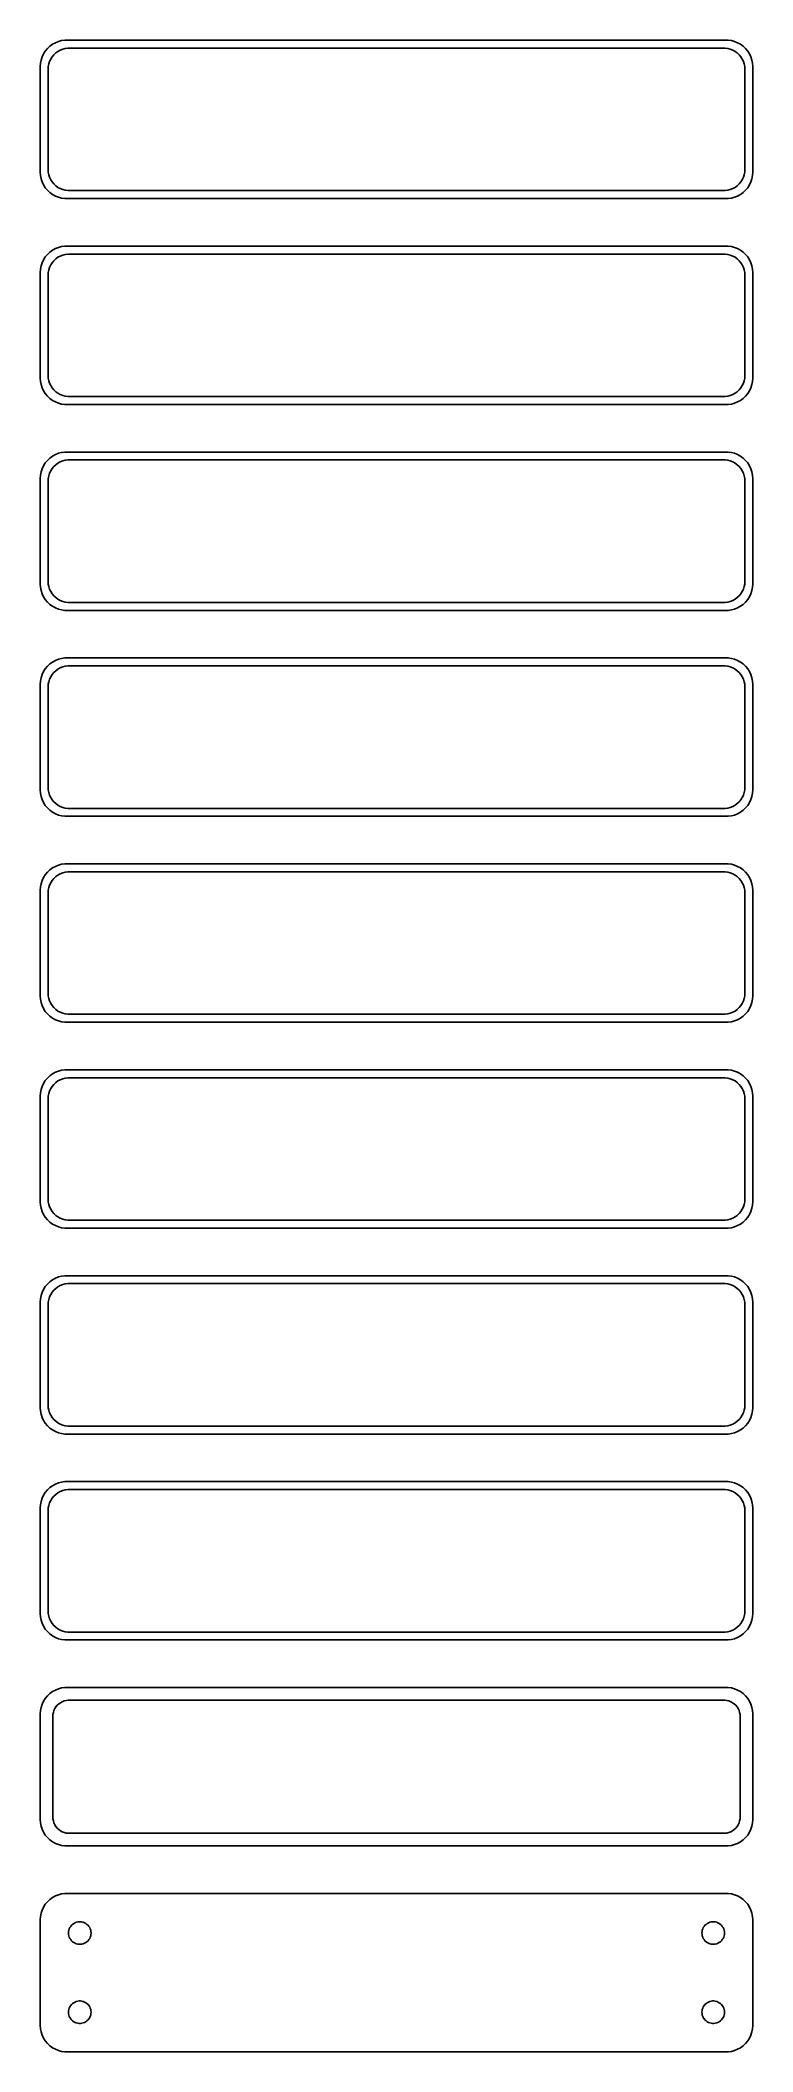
# Model space of a CAD drawing. Header units: metres. Extents: x -68 to 68, y 375 to 756.
import ezdxf

# ---------------------------------------------------------------- set-up
doc = ezdxf.new("R2010")
doc.units = ezdxf.units.M

msp = doc.modelspace()

# ---------------------------------------------------------------- linework, layer by layer
for p, q in [((-66.1448, 754.423), (-66.5451, 753.939)), ((-65.6871, 754.853), (-66.1448, 754.423)), ((-65.1791, 755.222), (-65.6871, 754.853)), ((-64.6289, 755.524), (-65.1791, 755.222)), ((-64.0451, 755.755), (-64.6289, 755.524)), ((-63.4369, 755.911), (-64.0451, 755.755)), ((-62.8139, 755.99), (-63.4369, 755.911)), ((-63.2361, 754.304), (-62.7495, 754.429)), ((62.8139, 755.99), (-62.8139, 755.99)), ((-62.7495, 754.429), (-62.2512, 754.492)), ((-62.2512, 754.492), (62.2512, 754.492)), ((62.2512, 754.492), (62.7495, 754.429)), ((62.7495, 754.429), (63.2361, 754.304)), ((63.4369, 755.911), (62.8139, 755.99)), ((64.0451, 755.755), (63.4369, 755.911)), ((64.6289, 755.524), (64.0451, 755.755)), ((65.1791, 755.222), (64.6289, 755.524)), ((65.6871, 754.853), (65.1791, 755.222)), ((66.1448, 754.423), (65.6871, 754.853)), ((66.5451, 753.939), (66.1448, 754.423)), ((-67.4606, 751.627), (-67.5, 751)), ((-67.5, 751), (-67.5, 731)), ((-67.3429, 752.243), (-67.4606, 751.627)), ((-67.1489, 752.841), (-67.3429, 752.243)), ((-66.8815, 753.409), (-67.1489, 752.841)), ((-66.5451, 753.939), (-66.8815, 753.409)), ((-66, 750.5), (-65.9685, 751.001)), ((-65.9685, 751.001), (-65.8743, 751.495)), ((-65.8743, 751.495), (-65.7191, 751.972)), ((-65.7191, 751.972), (-65.5052, 752.427)), ((-65.5052, 752.427), (-65.2361, 752.851)), ((-65.2361, 752.851), (-64.9159, 753.238)), ((-64.9159, 753.238), (-64.5497, 753.582)), ((-64.5497, 753.582), (-64.1433, 753.877)), ((-64.1433, 753.877), (-63.7031, 754.119)), ((-63.7031, 754.119), (-63.2361, 754.304)), ((63.2361, 754.304), (63.7031, 754.119)), ((63.7031, 754.119), (64.1433, 753.877)), ((64.1433, 753.877), (64.5497, 753.582)), ((64.5497, 753.582), (64.9159, 753.238)), ((64.9159, 753.238), (65.2361, 752.851)), ((65.2361, 752.851), (65.5052, 752.427)), ((65.5052, 752.427), (65.7191, 751.972)), ((65.7191, 751.972), (65.8743, 751.495)), ((65.8743, 751.495), (65.9685, 751.001)), ((65.9685, 751.001), (66, 750.5)), ((66.8815, 753.409), (66.5451, 753.939)), ((67.1489, 752.841), (66.8815, 753.409)), ((67.3429, 752.243), (67.1489, 752.841)), ((67.4606, 751.627), (67.3429, 752.243)), ((67.5, 751), (67.4606, 751.627)), ((67.5, 731), (67.5, 751)), ((-66, 731.5), (-66, 750.5)), ((66, 750.5), (66, 731.5)), ((-65.9685, 730.999), (-66, 731.5)), ((66, 731.5), (65.9685, 730.999)), ((-67.5, 731), (-67.4606, 730.373)), ((-67.4606, 730.373), (-67.3429, 729.757)), ((-67.3429, 729.757), (-67.1489, 729.159)), ((-67.1489, 729.159), (-66.8815, 728.591)), ((-66.8815, 728.591), (-66.5451, 728.061)), ((-66.5451, 728.061), (-66.1448, 727.577)), ((-65.8743, 730.505), (-65.9685, 730.999)), ((-65.7191, 730.028), (-65.8743, 730.505)), ((-65.5052, 729.573), (-65.7191, 730.028)), ((-65.2361, 729.149), (-65.5052, 729.573)), ((-64.9159, 728.762), (-65.2361, 729.149)), ((-64.5497, 728.418), (-64.9159, 728.762)), ((-64.1433, 728.123), (-64.5497, 728.418)), ((-63.7031, 727.881), (-64.1433, 728.123)), ((-63.2361, 727.696), (-63.7031, 727.881)), ((-62.7495, 727.571), (-63.2361, 727.696)), ((63.2361, 727.696), (62.7495, 727.571)), ((63.7031, 727.881), (63.2361, 727.696)), ((64.1433, 728.123), (63.7031, 727.881)), ((64.5497, 728.418), (64.1433, 728.123)), ((64.9159, 728.762), (64.5497, 728.418)), ((65.2361, 729.149), (64.9159, 728.762)), ((65.5052, 729.573), (65.2361, 729.149)), ((65.7191, 730.028), (65.5052, 729.573)), ((65.8743, 730.505), (65.7191, 730.028)), ((65.9685, 730.999), (65.8743, 730.505)), ((66.1448, 727.577), (66.5451, 728.061)), ((66.5451, 728.061), (66.8815, 728.591)), ((66.8815, 728.591), (67.1489, 729.159)), ((67.1489, 729.159), (67.3429, 729.757)), ((67.3429, 729.757), (67.4606, 730.373)), ((67.4606, 730.373), (67.5, 731)), ((-66.1448, 727.577), (-65.6871, 727.147)), ((-65.6871, 727.147), (-65.1791, 726.778)), ((-65.1791, 726.778), (-64.6289, 726.476)), ((-64.6289, 726.476), (-64.0451, 726.245)), ((-64.0451, 726.245), (-63.4369, 726.089)), ((-63.4369, 726.089), (-62.8139, 726.01)), ((-62.8139, 726.01), (62.8139, 726.01)), ((-62.2512, 727.508), (-62.7495, 727.571)), ((62.2512, 727.508), (-62.2512, 727.508)), ((62.7495, 727.571), (62.2512, 727.508)), ((62.8139, 726.01), (63.4369, 726.089)), ((63.4369, 726.089), (64.0451, 726.245)), ((64.0451, 726.245), (64.6289, 726.476)), ((64.6289, 726.476), (65.1791, 726.778)), ((65.1791, 726.778), (65.6871, 727.147)), ((65.6871, 727.147), (66.1448, 727.577)), ((-64.6289, 716.524), (-65.1791, 716.222)), ((-64.0451, 716.755), (-64.6289, 716.524)), ((-63.4369, 716.911), (-64.0451, 716.755)), ((-62.8139, 716.99), (-63.4369, 716.911)), ((62.8139, 716.99), (-62.8139, 716.99)), ((63.4369, 716.911), (62.8139, 716.99)), ((64.0451, 716.755), (63.4369, 716.911)), ((64.6289, 716.524), (64.0451, 716.755)), ((65.1791, 716.222), (64.6289, 716.524)), ((-67.4606, 712.627), (-67.5, 712)), ((-67.3429, 713.243), (-67.4606, 712.627)), ((-67.1489, 713.841), (-67.3429, 713.243)), ((-66.8815, 714.409), (-67.1489, 713.841)), ((-66.5451, 714.939), (-66.8815, 714.409)), ((-66.1448, 715.423), (-66.5451, 714.939)), ((-65.6871, 715.853), (-66.1448, 715.423)), ((-65.9685, 712.001), (-65.8743, 712.495)), ((-65.8743, 712.495), (-65.7191, 712.972)), ((-65.7191, 712.972), (-65.5052, 713.427)), ((-65.1791, 716.222), (-65.6871, 715.853)), ((-65.5052, 713.427), (-65.2361, 713.851)), ((-65.2361, 713.851), (-64.9159, 714.238)), ((-64.9159, 714.238), (-64.5497, 714.582)), ((-64.5497, 714.582), (-64.1433, 714.877)), ((-64.1433, 714.877), (-63.7031, 715.119)), ((-63.7031, 715.119), (-63.2361, 715.304)), ((-63.2361, 715.304), (-62.7495, 715.429)), ((-62.7495, 715.429), (-62.2512, 715.492)), ((-62.2512, 715.492), (62.2512, 715.492)), ((62.2512, 715.492), (62.7495, 715.429)), ((62.7495, 715.429), (63.2361, 715.304)), ((63.2361, 715.304), (63.7031, 715.119)), ((63.7031, 715.119), (64.1433, 714.877)), ((64.1433, 714.877), (64.5497, 714.582)), ((64.5497, 714.582), (64.9159, 714.238)), ((64.9159, 714.238), (65.2361, 713.851)), ((65.6871, 715.853), (65.1791, 716.222)), ((65.2361, 713.851), (65.5052, 713.427)), ((65.5052, 713.427), (65.7191, 712.972)), ((66.1448, 715.423), (65.6871, 715.853)), ((65.7191, 712.972), (65.8743, 712.495)), ((65.8743, 712.495), (65.9685, 712.001)), ((66.5451, 714.939), (66.1448, 715.423)), ((66.8815, 714.409), (66.5451, 714.939)), ((67.1489, 713.841), (66.8815, 714.409)), ((67.3429, 713.243), (67.1489, 713.841)), ((67.4606, 712.627), (67.3429, 713.243)), ((67.5, 712), (67.4606, 712.627)), ((-67.5, 712), (-67.5, 692)), ((-66, 711.5), (-65.9685, 712.001)), ((-66, 692.5), (-66, 711.5)), ((65.9685, 712.001), (66, 711.5)), ((66, 711.5), (66, 692.5)), ((67.5, 692), (67.5, 712)), ((-67.5, 692), (-67.4606, 691.373)), ((-67.4606, 691.373), (-67.3429, 690.757)), ((-67.3429, 690.757), (-67.1489, 690.159)), ((-67.1489, 690.159), (-66.8815, 689.591)), ((-66.8815, 689.591), (-66.5451, 689.061)), ((-65.9685, 691.999), (-66, 692.5)), ((-65.8743, 691.505), (-65.9685, 691.999)), ((-65.7191, 691.028), (-65.8743, 691.505)), ((-65.5052, 690.573), (-65.7191, 691.028)), ((-65.2361, 690.149), (-65.5052, 690.573)), ((-64.9159, 689.762), (-65.2361, 690.149)), ((-64.5497, 689.418), (-64.9159, 689.762)), ((64.9159, 689.762), (64.5497, 689.418)), ((65.2361, 690.149), (64.9159, 689.762)), ((65.5052, 690.573), (65.2361, 690.149)), ((65.7191, 691.028), (65.5052, 690.573)), ((65.8743, 691.505), (65.7191, 691.028)), ((65.9685, 691.999), (65.8743, 691.505)), ((66, 692.5), (65.9685, 691.999)), ((66.5451, 689.061), (66.8815, 689.591)), ((66.8815, 689.591), (67.1489, 690.159)), ((67.1489, 690.159), (67.3429, 690.757)), ((67.3429, 690.757), (67.4606, 691.373)), ((67.4606, 691.373), (67.5, 692)), ((-66.5451, 689.061), (-66.1448, 688.577)), ((-66.1448, 688.577), (-65.6871, 688.147)), ((-65.6871, 688.147), (-65.1791, 687.778)), ((-65.1791, 687.778), (-64.6289, 687.476)), ((-64.6289, 687.476), (-64.0451, 687.245)), ((-64.1433, 689.123), (-64.5497, 689.418)), ((-63.7031, 688.881), (-64.1433, 689.123)), ((-64.0451, 687.245), (-63.4369, 687.089)), ((-63.2361, 688.696), (-63.7031, 688.881)), ((-63.4369, 687.089), (-62.8139, 687.01)), ((-62.7495, 688.571), (-63.2361, 688.696)), ((-62.8139, 687.01), (62.8139, 687.01)), ((-62.2512, 688.508), (-62.7495, 688.571)), ((62.2512, 688.508), (-62.2512, 688.508)), ((62.7495, 688.571), (62.2512, 688.508)), ((63.2361, 688.696), (62.7495, 688.571)), ((62.8139, 687.01), (63.4369, 687.089)), ((63.7031, 688.881), (63.2361, 688.696)), ((63.4369, 687.089), (64.0451, 687.245)), ((64.1433, 689.123), (63.7031, 688.881)), ((64.0451, 687.245), (64.6289, 687.476)), ((64.5497, 689.418), (64.1433, 689.123)), ((64.6289, 687.476), (65.1791, 687.778)), ((65.1791, 687.778), (65.6871, 688.147)), ((65.6871, 688.147), (66.1448, 688.577)), ((66.1448, 688.577), (66.5451, 689.061)), ((-67.1489, 674.841), (-67.3429, 674.243)), ((-66.8815, 675.409), (-67.1489, 674.841)), ((-66.5451, 675.939), (-66.8815, 675.409)), ((-66.1448, 676.423), (-66.5451, 675.939)), ((-65.6871, 676.853), (-66.1448, 676.423)), ((-65.7191, 673.972), (-65.5052, 674.427)), ((-65.1791, 677.222), (-65.6871, 676.853)), ((-65.5052, 674.427), (-65.2361, 674.851)), ((-65.2361, 674.851), (-64.9159, 675.238)), ((-64.6289, 677.524), (-65.1791, 677.222)), ((-64.9159, 675.238), (-64.5497, 675.582)), ((-64.0451, 677.755), (-64.6289, 677.524)), ((-64.5497, 675.582), (-64.1433, 675.877)), ((-64.1433, 675.877), (-63.7031, 676.119)), ((-63.4369, 677.911), (-64.0451, 677.755)), ((-63.7031, 676.119), (-63.2361, 676.304)), ((-62.8139, 677.99), (-63.4369, 677.911)), ((-63.2361, 676.304), (-62.7495, 676.429)), ((62.8139, 677.99), (-62.8139, 677.99)), ((-62.7495, 676.429), (-62.2512, 676.492)), ((-62.2512, 676.492), (62.2512, 676.492)), ((62.2512, 676.492), (62.7495, 676.429)), ((62.7495, 676.429), (63.2361, 676.304)), ((63.4369, 677.911), (62.8139, 677.99)), ((63.2361, 676.304), (63.7031, 676.119)), ((64.0451, 677.755), (63.4369, 677.911)), ((63.7031, 676.119), (64.1433, 675.877)), ((64.6289, 677.524), (64.0451, 677.755)), ((64.1433, 675.877), (64.5497, 675.582)), ((64.5497, 675.582), (64.9159, 675.238)), ((65.1791, 677.222), (64.6289, 677.524)), ((64.9159, 675.238), (65.2361, 674.851)), ((65.6871, 676.853), (65.1791, 677.222)), ((65.2361, 674.851), (65.5052, 674.427)), ((65.5052, 674.427), (65.7191, 673.972)), ((66.1448, 676.423), (65.6871, 676.853)), ((66.5451, 675.939), (66.1448, 676.423)), ((66.8815, 675.409), (66.5451, 675.939)), ((67.1489, 674.841), (66.8815, 675.409)), ((67.3429, 674.243), (67.1489, 674.841)), ((-67.4606, 673.627), (-67.5, 673)), ((-67.5, 673), (-67.5, 653)), ((-67.3429, 674.243), (-67.4606, 673.627)), ((-66, 672.5), (-65.9685, 673.001)), ((-66, 653.5), (-66, 672.5)), ((-65.9685, 673.001), (-65.8743, 673.495)), ((-65.8743, 673.495), (-65.7191, 673.972)), ((65.7191, 673.972), (65.8743, 673.495)), ((65.8743, 673.495), (65.9685, 673.001)), ((65.9685, 673.001), (66, 672.5)), ((66, 672.5), (66, 653.5)), ((67.4606, 673.627), (67.3429, 674.243)), ((67.5, 673), (67.4606, 673.627)), ((67.5, 653), (67.5, 673)), ((-67.5, 653), (-67.4606, 652.373)), ((-67.4606, 652.373), (-67.3429, 651.757)), ((-67.3429, 651.757), (-67.1489, 651.159)), ((-65.9685, 652.999), (-66, 653.5)), ((-65.8743, 652.505), (-65.9685, 652.999)), ((-65.7191, 652.028), (-65.8743, 652.505)), ((-65.5052, 651.573), (-65.7191, 652.028)), ((-65.2361, 651.149), (-65.5052, 651.573)), ((65.5052, 651.573), (65.2361, 651.149)), ((65.7191, 652.028), (65.5052, 651.573)), ((65.8743, 652.505), (65.7191, 652.028)), ((65.9685, 652.999), (65.8743, 652.505)), ((66, 653.5), (65.9685, 652.999)), ((67.1489, 651.159), (67.3429, 651.757)), ((67.3429, 651.757), (67.4606, 652.373)), ((67.4606, 652.373), (67.5, 653)), ((-67.1489, 651.159), (-66.8815, 650.591)), ((-66.8815, 650.591), (-66.5451, 650.061)), ((-66.5451, 650.061), (-66.1448, 649.577)), ((-66.1448, 649.577), (-65.6871, 649.147)), ((-65.6871, 649.147), (-65.1791, 648.778)), ((-64.9159, 650.762), (-65.2361, 651.149)), ((-65.1791, 648.778), (-64.6289, 648.476)), ((-64.5497, 650.418), (-64.9159, 650.762)), ((-64.6289, 648.476), (-64.0451, 648.245)), ((-64.1433, 650.123), (-64.5497, 650.418)), ((-63.7031, 649.881), (-64.1433, 650.123)), ((-64.0451, 648.245), (-63.4369, 648.089)), ((-63.2361, 649.696), (-63.7031, 649.881)), ((-63.4369, 648.089), (-62.8139, 648.01)), ((-62.7495, 649.571), (-63.2361, 649.696)), ((-62.8139, 648.01), (62.8139, 648.01)), ((-62.2512, 649.508), (-62.7495, 649.571)), ((62.2512, 649.508), (-62.2512, 649.508)), ((62.7495, 649.571), (62.2512, 649.508)), ((63.2361, 649.696), (62.7495, 649.571)), ((62.8139, 648.01), (63.4369, 648.089)), ((63.7031, 649.881), (63.2361, 649.696)), ((63.4369, 648.089), (64.0451, 648.245)), ((64.1433, 650.123), (63.7031, 649.881)), ((64.0451, 648.245), (64.6289, 648.476)), ((64.5497, 650.418), (64.1433, 650.123)), ((64.9159, 650.762), (64.5497, 650.418)), ((64.6289, 648.476), (65.1791, 648.778)), ((65.2361, 651.149), (64.9159, 650.762)), ((65.1791, 648.778), (65.6871, 649.147)), ((65.6871, 649.147), (66.1448, 649.577)), ((66.1448, 649.577), (66.5451, 650.061)), ((66.5451, 650.061), (66.8815, 650.591)), ((66.8815, 650.591), (67.1489, 651.159)), ((-66.8815, 636.409), (-67.1489, 635.841)), ((-66.5451, 636.939), (-66.8815, 636.409)), ((-66.1448, 637.423), (-66.5451, 636.939)), ((-65.6871, 637.853), (-66.1448, 637.423)), ((-65.1791, 638.222), (-65.6871, 637.853)), ((-65.2361, 635.851), (-64.9159, 636.238)), ((-64.6289, 638.524), (-65.1791, 638.222)), ((-64.9159, 636.238), (-64.5497, 636.582)), ((-64.0451, 638.755), (-64.6289, 638.524)), ((-64.5497, 636.582), (-64.1433, 636.877)), ((-64.1433, 636.877), (-63.7031, 637.119)), ((-63.4369, 638.911), (-64.0451, 638.755)), ((-63.7031, 637.119), (-63.2361, 637.304)), ((-62.8139, 638.99), (-63.4369, 638.911)), ((-63.2361, 637.304), (-62.7495, 637.429)), ((62.8139, 638.99), (-62.8139, 638.99)), ((-62.7495, 637.429), (-62.2512, 637.492)), ((-62.2512, 637.492), (62.2512, 637.492)), ((62.2512, 637.492), (62.7495, 637.429)), ((62.7495, 637.429), (63.2361, 637.304)), ((63.4369, 638.911), (62.8139, 638.99)), ((63.2361, 637.304), (63.7031, 637.119)), ((64.0451, 638.755), (63.4369, 638.911)), ((63.7031, 637.119), (64.1433, 636.877)), ((64.6289, 638.524), (64.0451, 638.755)), ((64.1433, 636.877), (64.5497, 636.582)), ((64.5497, 636.582), (64.9159, 636.238)), ((65.1791, 638.222), (64.6289, 638.524)), ((64.9159, 636.238), (65.2361, 635.851)), ((65.6871, 637.853), (65.1791, 638.222)), ((66.1448, 637.423), (65.6871, 637.853)), ((66.5451, 636.939), (66.1448, 637.423)), ((66.8815, 636.409), (66.5451, 636.939)), ((67.1489, 635.841), (66.8815, 636.409)), ((-67.4606, 634.627), (-67.5, 634)), ((-67.5, 634), (-67.5, 614)), ((-67.3429, 635.243), (-67.4606, 634.627)), ((-67.1489, 635.841), (-67.3429, 635.243)), ((-66, 633.5), (-65.9685, 634.001)), ((-66, 614.5), (-66, 633.5)), ((-65.9685, 634.001), (-65.8743, 634.495)), ((-65.8743, 634.495), (-65.7191, 634.972)), ((-65.7191, 634.972), (-65.5052, 635.427)), ((-65.5052, 635.427), (-65.2361, 635.851)), ((65.2361, 635.851), (65.5052, 635.427)), ((65.5052, 635.427), (65.7191, 634.972)), ((65.7191, 634.972), (65.8743, 634.495)), ((65.8743, 634.495), (65.9685, 634.001)), ((65.9685, 634.001), (66, 633.5)), ((66, 633.5), (66, 614.5)), ((67.3429, 635.243), (67.1489, 635.841)), ((67.4606, 634.627), (67.3429, 635.243)), ((67.5, 634), (67.4606, 634.627)), ((67.5, 614), (67.5, 634)), ((-67.5, 614), (-67.4606, 613.373)), ((-65.9685, 613.999), (-66, 614.5)), ((-65.8743, 613.505), (-65.9685, 613.999)), ((-65.7191, 613.028), (-65.8743, 613.505)), ((65.8743, 613.505), (65.7191, 613.028)), ((65.9685, 613.999), (65.8743, 613.505)), ((66, 614.5), (65.9685, 613.999)), ((67.4606, 613.373), (67.5, 614)), ((-67.4606, 613.373), (-67.3429, 612.757)), ((-67.3429, 612.757), (-67.1489, 612.159)), ((-67.1489, 612.159), (-66.8815, 611.591)), ((-66.8815, 611.591), (-66.5451, 611.061)), ((-66.5451, 611.061), (-66.1448, 610.577)), ((-66.1448, 610.577), (-65.6871, 610.147)), ((-65.5052, 612.573), (-65.7191, 613.028)), ((-65.6871, 610.147), (-65.1791, 609.778)), ((-65.2361, 612.149), (-65.5052, 612.573)), ((-64.9159, 611.762), (-65.2361, 612.149)), ((-65.1791, 609.778), (-64.6289, 609.476)), ((-64.5497, 611.418), (-64.9159, 611.762)), ((-64.1433, 611.123), (-64.5497, 611.418)), ((-63.7031, 610.881), (-64.1433, 611.123)), ((-63.2361, 610.696), (-63.7031, 610.881)), ((-62.7495, 610.571), (-63.2361, 610.696)), ((-62.2512, 610.508), (-62.7495, 610.571)), ((62.2512, 610.508), (-62.2512, 610.508)), ((62.7495, 610.571), (62.2512, 610.508)), ((63.2361, 610.696), (62.7495, 610.571)), ((63.7031, 610.881), (63.2361, 610.696)), ((64.1433, 611.123), (63.7031, 610.881)), ((64.5497, 611.418), (64.1433, 611.123)), ((64.9159, 611.762), (64.5497, 611.418)), ((64.6289, 609.476), (65.1791, 609.778)), ((65.2361, 612.149), (64.9159, 611.762)), ((65.1791, 609.778), (65.6871, 610.147)), ((65.5052, 612.573), (65.2361, 612.149)), ((65.7191, 613.028), (65.5052, 612.573)), ((65.6871, 610.147), (66.1448, 610.577)), ((66.1448, 610.577), (66.5451, 611.061)), ((66.5451, 611.061), (66.8815, 611.591)), ((66.8815, 611.591), (67.1489, 612.159)), ((67.1489, 612.159), (67.3429, 612.757)), ((67.3429, 612.757), (67.4606, 613.373)), ((-64.6289, 609.476), (-64.0451, 609.245)), ((-64.0451, 609.245), (-63.4369, 609.089)), ((-63.4369, 609.089), (-62.8139, 609.01)), ((-62.8139, 609.01), (62.8139, 609.01)), ((62.8139, 609.01), (63.4369, 609.089)), ((63.4369, 609.089), (64.0451, 609.245)), ((64.0451, 609.245), (64.6289, 609.476)), ((-66.1448, 598.423), (-66.5451, 597.939)), ((-65.6871, 598.853), (-66.1448, 598.423)), ((-65.1791, 599.222), (-65.6871, 598.853)), ((-64.6289, 599.524), (-65.1791, 599.222)), ((-64.0451, 599.755), (-64.6289, 599.524)), ((-63.4369, 599.911), (-64.0451, 599.755)), ((-63.7031, 598.119), (-63.2361, 598.304)), ((-62.8139, 599.99), (-63.4369, 599.911)), ((-63.2361, 598.304), (-62.7495, 598.429)), ((62.8139, 599.99), (-62.8139, 599.99)), ((-62.7495, 598.429), (-62.2512, 598.492)), ((-62.2512, 598.492), (62.2512, 598.492)), ((62.2512, 598.492), (62.7495, 598.429)), ((62.7495, 598.429), (63.2361, 598.304)), ((63.4369, 599.911), (62.8139, 599.99)), ((63.2361, 598.304), (63.7031, 598.119)), ((64.0451, 599.755), (63.4369, 599.911)), ((64.6289, 599.524), (64.0451, 599.755)), ((65.1791, 599.222), (64.6289, 599.524)), ((65.6871, 598.853), (65.1791, 599.222)), ((66.1448, 598.423), (65.6871, 598.853)), ((66.5451, 597.939), (66.1448, 598.423)), ((-67.4606, 595.627), (-67.5, 595)), ((-67.5, 595), (-67.5, 575)), ((-67.3429, 596.243), (-67.4606, 595.627)), ((-67.1489, 596.841), (-67.3429, 596.243)), ((-66.8815, 597.409), (-67.1489, 596.841)), ((-66.5451, 597.939), (-66.8815, 597.409)), ((-66, 594.5), (-65.9685, 595.001)), ((-66, 575.5), (-66, 594.5)), ((-65.9685, 595.001), (-65.8743, 595.495)), ((-65.8743, 595.495), (-65.7191, 595.972)), ((-65.7191, 595.972), (-65.5052, 596.427)), ((-65.5052, 596.427), (-65.2361, 596.851)), ((-65.2361, 596.851), (-64.9159, 597.238)), ((-64.9159, 597.238), (-64.5497, 597.582)), ((-64.5497, 597.582), (-64.1433, 597.877)), ((-64.1433, 597.877), (-63.7031, 598.119)), ((63.7031, 598.119), (64.1433, 597.877)), ((64.1433, 597.877), (64.5497, 597.582)), ((64.5497, 597.582), (64.9159, 597.238)), ((64.9159, 597.238), (65.2361, 596.851)), ((65.2361, 596.851), (65.5052, 596.427)), ((65.5052, 596.427), (65.7191, 595.972)), ((65.7191, 595.972), (65.8743, 595.495)), ((65.8743, 595.495), (65.9685, 595.001)), ((65.9685, 595.001), (66, 594.5)), ((66, 594.5), (66, 575.5)), ((66.8815, 597.409), (66.5451, 597.939)), ((67.1489, 596.841), (66.8815, 597.409)), ((67.3429, 596.243), (67.1489, 596.841)), ((67.4606, 595.627), (67.3429, 596.243)), ((67.5, 595), (67.4606, 595.627)), ((67.5, 575), (67.5, 595)), ((-65.9685, 574.999), (-66, 575.5)), ((66, 575.5), (65.9685, 574.999)), ((-67.5, 575), (-67.4606, 574.373)), ((-67.4606, 574.373), (-67.3429, 573.757)), ((-67.3429, 573.757), (-67.1489, 573.159)), ((-67.1489, 573.159), (-66.8815, 572.591)), ((-66.8815, 572.591), (-66.5451, 572.061)), ((-66.5451, 572.061), (-66.1448, 571.577)), ((-66.1448, 571.577), (-65.6871, 571.147)), ((-65.8743, 574.505), (-65.9685, 574.999)), ((-65.7191, 574.028), (-65.8743, 574.505)), ((-65.5052, 573.573), (-65.7191, 574.028)), ((-65.2361, 573.149), (-65.5052, 573.573)), ((-64.9159, 572.762), (-65.2361, 573.149)), ((-64.5497, 572.418), (-64.9159, 572.762)), ((-64.1433, 572.123), (-64.5497, 572.418)), ((-63.7031, 571.881), (-64.1433, 572.123)), ((-63.2361, 571.696), (-63.7031, 571.881)), ((-62.7495, 571.571), (-63.2361, 571.696)), ((-62.2512, 571.508), (-62.7495, 571.571)), ((62.2512, 571.508), (-62.2512, 571.508)), ((62.7495, 571.571), (62.2512, 571.508)), ((63.2361, 571.696), (62.7495, 571.571)), ((63.7031, 571.881), (63.2361, 571.696)), ((64.1433, 572.123), (63.7031, 571.881)), ((64.5497, 572.418), (64.1433, 572.123)), ((64.9159, 572.762), (64.5497, 572.418)), ((65.2361, 573.149), (64.9159, 572.762)), ((65.5052, 573.573), (65.2361, 573.149)), ((65.7191, 574.028), (65.5052, 573.573)), ((65.6871, 571.147), (66.1448, 571.577)), ((65.8743, 574.505), (65.7191, 574.028)), ((65.9685, 574.999), (65.8743, 574.505)), ((66.1448, 571.577), (66.5451, 572.061)), ((66.5451, 572.061), (66.8815, 572.591)), ((66.8815, 572.591), (67.1489, 573.159)), ((67.1489, 573.159), (67.3429, 573.757)), ((67.3429, 573.757), (67.4606, 574.373)), ((67.4606, 574.373), (67.5, 575)), ((-65.6871, 571.147), (-65.1791, 570.778)), ((-65.1791, 570.778), (-64.6289, 570.476)), ((-64.6289, 570.476), (-64.0451, 570.245)), ((-64.0451, 570.245), (-63.4369, 570.089)), ((-63.4369, 570.089), (-62.8139, 570.01)), ((-62.8139, 570.01), (62.8139, 570.01)), ((62.8139, 570.01), (63.4369, 570.089)), ((63.4369, 570.089), (64.0451, 570.245)), ((64.0451, 570.245), (64.6289, 570.476)), ((64.6289, 570.476), (65.1791, 570.778)), ((65.1791, 570.778), (65.6871, 571.147)), ((-65.1791, 560.222), (-65.6871, 559.853)), ((-64.6289, 560.524), (-65.1791, 560.222)), ((-64.0451, 560.755), (-64.6289, 560.524)), ((-63.4369, 560.911), (-64.0451, 560.755)), ((-62.8139, 560.99), (-63.4369, 560.911)), ((62.8139, 560.99), (-62.8139, 560.99)), ((63.4369, 560.911), (62.8139, 560.99)), ((64.0451, 560.755), (63.4369, 560.911)), ((64.6289, 560.524), (64.0451, 560.755)), ((65.1791, 560.222), (64.6289, 560.524)), ((65.6871, 559.853), (65.1791, 560.222)), ((-67.4606, 556.627), (-67.5, 556)), ((-67.3429, 557.243), (-67.4606, 556.627)), ((-67.1489, 557.841), (-67.3429, 557.243)), ((-66.8815, 558.409), (-67.1489, 557.841)), ((-66.5451, 558.939), (-66.8815, 558.409)), ((-66.1448, 559.423), (-66.5451, 558.939)), ((-65.6871, 559.853), (-66.1448, 559.423)), ((-65.9685, 556.001), (-65.8743, 556.495)), ((-65.8743, 556.495), (-65.7191, 556.972)), ((-65.7191, 556.972), (-65.5052, 557.427)), ((-65.5052, 557.427), (-65.2361, 557.851)), ((-65.2361, 557.851), (-64.9159, 558.238)), ((-64.9159, 558.238), (-64.5497, 558.582)), ((-64.5497, 558.582), (-64.1433, 558.877)), ((-64.1433, 558.877), (-63.7031, 559.119)), ((-63.7031, 559.119), (-63.2361, 559.304)), ((-63.2361, 559.304), (-62.7495, 559.429)), ((-62.7495, 559.429), (-62.2512, 559.492)), ((-62.2512, 559.492), (62.2512, 559.492)), ((62.2512, 559.492), (62.7495, 559.429)), ((62.7495, 559.429), (63.2361, 559.304)), ((63.2361, 559.304), (63.7031, 559.119)), ((63.7031, 559.119), (64.1433, 558.877)), ((64.1433, 558.877), (64.5497, 558.582)), ((64.5497, 558.582), (64.9159, 558.238)), ((64.9159, 558.238), (65.2361, 557.851)), ((65.2361, 557.851), (65.5052, 557.427)), ((65.5052, 557.427), (65.7191, 556.972)), ((66.1448, 559.423), (65.6871, 559.853)), ((65.7191, 556.972), (65.8743, 556.495)), ((65.8743, 556.495), (65.9685, 556.001)), ((66.5451, 558.939), (66.1448, 559.423)), ((66.8815, 558.409), (66.5451, 558.939)), ((67.1489, 557.841), (66.8815, 558.409)), ((67.3429, 557.243), (67.1489, 557.841)), ((67.4606, 556.627), (67.3429, 557.243)), ((67.5, 556), (67.4606, 556.627)), ((-67.5, 556), (-67.5, 536)), ((-66, 555.5), (-65.9685, 556.001)), ((-66, 536.5), (-66, 555.5)), ((65.9685, 556.001), (66, 555.5)), ((66, 555.5), (66, 536.5)), ((67.5, 536), (67.5, 556)), ((-67.5, 536), (-67.4606, 535.373)), ((-67.4606, 535.373), (-67.3429, 534.757)), ((-67.3429, 534.757), (-67.1489, 534.159)), ((-67.1489, 534.159), (-66.8815, 533.591)), ((-66.8815, 533.591), (-66.5451, 533.061)), ((-65.9685, 535.999), (-66, 536.5)), ((-65.8743, 535.505), (-65.9685, 535.999)), ((-65.7191, 535.028), (-65.8743, 535.505)), ((-65.5052, 534.573), (-65.7191, 535.028)), ((-65.2361, 534.149), (-65.5052, 534.573)), ((-64.9159, 533.762), (-65.2361, 534.149)), ((-64.5497, 533.418), (-64.9159, 533.762)), ((-64.1433, 533.123), (-64.5497, 533.418)), ((64.5497, 533.418), (64.1433, 533.123)), ((64.9159, 533.762), (64.5497, 533.418)), ((65.2361, 534.149), (64.9159, 533.762)), ((65.5052, 534.573), (65.2361, 534.149)), ((65.7191, 535.028), (65.5052, 534.573)), ((65.8743, 535.505), (65.7191, 535.028)), ((65.9685, 535.999), (65.8743, 535.505)), ((66, 536.5), (65.9685, 535.999)), ((66.5451, 533.061), (66.8815, 533.591)), ((66.8815, 533.591), (67.1489, 534.159)), ((67.1489, 534.159), (67.3429, 534.757)), ((67.3429, 534.757), (67.4606, 535.373)), ((67.4606, 535.373), (67.5, 536)), ((-66.5451, 533.061), (-66.1448, 532.577)), ((-66.1448, 532.577), (-65.6871, 532.147)), ((-65.6871, 532.147), (-65.1791, 531.778)), ((-65.1791, 531.778), (-64.6289, 531.476)), ((-64.6289, 531.476), (-64.0451, 531.245)), ((-63.7031, 532.881), (-64.1433, 533.123)), ((-64.0451, 531.245), (-63.4369, 531.089)), ((-63.2361, 532.696), (-63.7031, 532.881)), ((-63.4369, 531.089), (-62.8139, 531.01)), ((-62.7495, 532.571), (-63.2361, 532.696)), ((-62.8139, 531.01), (62.8139, 531.01)), ((-62.2512, 532.508), (-62.7495, 532.571)), ((62.2512, 532.508), (-62.2512, 532.508)), ((62.7495, 532.571), (62.2512, 532.508)), ((63.2361, 532.696), (62.7495, 532.571)), ((62.8139, 531.01), (63.4369, 531.089)), ((63.7031, 532.881), (63.2361, 532.696)), ((63.4369, 531.089), (64.0451, 531.245)), ((64.1433, 533.123), (63.7031, 532.881)), ((64.0451, 531.245), (64.6289, 531.476)), ((64.6289, 531.476), (65.1791, 531.778)), ((65.1791, 531.778), (65.6871, 532.147)), ((65.6871, 532.147), (66.1448, 532.577)), ((66.1448, 532.577), (66.5451, 533.061)), ((-62.8139, 521.99), (-63.4369, 521.911)), ((62.8139, 521.99), (-62.8139, 521.99)), ((63.4369, 521.911), (62.8139, 521.99)), ((-67.3429, 518.243), (-67.4606, 517.627)), ((-67.1489, 518.841), (-67.3429, 518.243)), ((-66.8815, 519.409), (-67.1489, 518.841)), ((-66.5451, 519.939), (-66.8815, 519.409)), ((-66.1448, 520.423), (-66.5451, 519.939)), ((-65.6871, 520.853), (-66.1448, 520.423)), ((-65.7191, 517.972), (-65.5052, 518.427)), ((-65.1791, 521.222), (-65.6871, 520.853)), ((-65.5052, 518.427), (-65.2361, 518.851)), ((-65.2361, 518.851), (-64.9159, 519.238)), ((-64.6289, 521.524), (-65.1791, 521.222)), ((-64.9159, 519.238), (-64.5497, 519.582)), ((-64.0451, 521.755), (-64.6289, 521.524)), ((-64.5497, 519.582), (-64.1433, 519.877)), ((-64.1433, 519.877), (-63.7031, 520.119)), ((-63.4369, 521.911), (-64.0451, 521.755)), ((-63.7031, 520.119), (-63.2361, 520.304)), ((-63.2361, 520.304), (-62.7495, 520.429)), ((-62.7495, 520.429), (-62.2512, 520.492)), ((-62.2512, 520.492), (62.2512, 520.492)), ((62.2512, 520.492), (62.7495, 520.429)), ((62.7495, 520.429), (63.2361, 520.304)), ((63.2361, 520.304), (63.7031, 520.119)), ((64.0451, 521.755), (63.4369, 521.911)), ((63.7031, 520.119), (64.1433, 519.877)), ((64.6289, 521.524), (64.0451, 521.755)), ((64.1433, 519.877), (64.5497, 519.582)), ((64.5497, 519.582), (64.9159, 519.238)), ((65.1791, 521.222), (64.6289, 521.524)), ((64.9159, 519.238), (65.2361, 518.851)), ((65.6871, 520.853), (65.1791, 521.222)), ((65.2361, 518.851), (65.5052, 518.427)), ((65.5052, 518.427), (65.7191, 517.972)), ((66.1448, 520.423), (65.6871, 520.853)), ((66.5451, 519.939), (66.1448, 520.423)), ((66.8815, 519.409), (66.5451, 519.939)), ((67.1489, 518.841), (66.8815, 519.409)), ((67.3429, 518.243), (67.1489, 518.841)), ((67.4606, 517.627), (67.3429, 518.243)), ((-67.4606, 517.627), (-67.5, 517)), ((-67.5, 517), (-67.5, 497)), ((-66, 516.5), (-65.9685, 517.001)), ((-66, 497.5), (-66, 516.5)), ((-65.9685, 517.001), (-65.8743, 517.495)), ((-65.8743, 517.495), (-65.7191, 517.972)), ((65.7191, 517.972), (65.8743, 517.495)), ((65.8743, 517.495), (65.9685, 517.001)), ((65.9685, 517.001), (66, 516.5)), ((66, 516.5), (66, 497.5)), ((67.5, 517), (67.4606, 517.627)), ((67.5, 497), (67.5, 517)), ((-67.5, 497), (-67.4606, 496.373)), ((-67.4606, 496.373), (-67.3429, 495.757)), ((-67.3429, 495.757), (-67.1489, 495.159)), ((-65.9685, 496.999), (-66, 497.5)), ((-65.8743, 496.505), (-65.9685, 496.999)), ((-65.7191, 496.028), (-65.8743, 496.505)), ((-65.5052, 495.573), (-65.7191, 496.028)), ((-65.2361, 495.149), (-65.5052, 495.573)), ((65.5052, 495.573), (65.2361, 495.149)), ((65.7191, 496.028), (65.5052, 495.573)), ((65.8743, 496.505), (65.7191, 496.028)), ((65.9685, 496.999), (65.8743, 496.505)), ((66, 497.5), (65.9685, 496.999)), ((67.1489, 495.159), (67.3429, 495.757)), ((67.3429, 495.757), (67.4606, 496.373)), ((67.4606, 496.373), (67.5, 497)), ((-67.1489, 495.159), (-66.8815, 494.591)), ((-66.8815, 494.591), (-66.5451, 494.061)), ((-66.5451, 494.061), (-66.1448, 493.577)), ((-66.1448, 493.577), (-65.6871, 493.147)), ((-65.6871, 493.147), (-65.1791, 492.778)), ((-64.9159, 494.762), (-65.2361, 495.149)), ((-65.1791, 492.778), (-64.6289, 492.476)), ((-64.5497, 494.418), (-64.9159, 494.762)), ((-64.6289, 492.476), (-64.0451, 492.245)), ((-64.1433, 494.123), (-64.5497, 494.418)), ((-63.7031, 493.881), (-64.1433, 494.123)), ((-64.0451, 492.245), (-63.4369, 492.089)), ((-63.2361, 493.696), (-63.7031, 493.881)), ((-63.4369, 492.089), (-62.8139, 492.01)), ((-62.7495, 493.571), (-63.2361, 493.696)), ((-62.8139, 492.01), (62.8139, 492.01)), ((-62.2512, 493.508), (-62.7495, 493.571)), ((62.2512, 493.508), (-62.2512, 493.508)), ((62.7495, 493.571), (62.2512, 493.508)), ((63.2361, 493.696), (62.7495, 493.571)), ((62.8139, 492.01), (63.4369, 492.089)), ((63.7031, 493.881), (63.2361, 493.696)), ((63.4369, 492.089), (64.0451, 492.245)), ((64.1433, 494.123), (63.7031, 493.881)), ((64.0451, 492.245), (64.6289, 492.476)), ((64.5497, 494.418), (64.1433, 494.123)), ((64.9159, 494.762), (64.5497, 494.418)), ((64.6289, 492.476), (65.1791, 492.778)), ((65.2361, 495.149), (64.9159, 494.762)), ((65.1791, 492.778), (65.6871, 493.147)), ((65.6871, 493.147), (66.1448, 493.577)), ((66.1448, 493.577), (66.5451, 494.061)), ((66.5451, 494.061), (66.8815, 494.591)), ((66.8815, 494.591), (67.1489, 495.159)), ((-66.8815, 480.409), (-67.1489, 479.841)), ((-66.5451, 480.939), (-66.8815, 480.409)), ((-66.1448, 481.423), (-66.5451, 480.939)), ((-65.6871, 481.853), (-66.1448, 481.423)), ((-65.1791, 482.222), (-65.6871, 481.853)), ((-65.2361, 479.851), (-64.9159, 480.238)), ((-64.6289, 482.524), (-65.1791, 482.222)), ((-64.9159, 480.238), (-64.5497, 480.582)), ((-64.0451, 482.755), (-64.6289, 482.524)), ((-64.5497, 480.582), (-64.1433, 480.877)), ((-64.1433, 480.877), (-63.7031, 481.119)), ((-63.4369, 482.911), (-64.0451, 482.755)), ((-63.7031, 481.119), (-63.2361, 481.304)), ((-62.8139, 482.99), (-63.4369, 482.911)), ((-63.2361, 481.304), (-62.7495, 481.429)), ((62.8139, 482.99), (-62.8139, 482.99)), ((-62.7495, 481.429), (-62.2512, 481.492)), ((-62.2512, 481.492), (62.2512, 481.492)), ((62.2512, 481.492), (62.7495, 481.429)), ((62.7495, 481.429), (63.2361, 481.304)), ((63.4369, 482.911), (62.8139, 482.99)), ((63.2361, 481.304), (63.7031, 481.119)), ((64.0451, 482.755), (63.4369, 482.911)), ((63.7031, 481.119), (64.1433, 480.877)), ((64.6289, 482.524), (64.0451, 482.755)), ((64.1433, 480.877), (64.5497, 480.582)), ((64.5497, 480.582), (64.9159, 480.238)), ((65.1791, 482.222), (64.6289, 482.524)), ((64.9159, 480.238), (65.2361, 479.851)), ((65.6871, 481.853), (65.1791, 482.222)), ((66.1448, 481.423), (65.6871, 481.853)), ((66.5451, 480.939), (66.1448, 481.423)), ((66.8815, 480.409), (66.5451, 480.939)), ((67.1489, 479.841), (66.8815, 480.409)), ((-67.4606, 478.627), (-67.5, 478)), ((-67.5, 478), (-67.5, 458)), ((-67.3429, 479.243), (-67.4606, 478.627)), ((-67.1489, 479.841), (-67.3429, 479.243)), ((-66, 477.5), (-65.9685, 478.001)), ((-66, 458.5), (-66, 477.5)), ((-65.9685, 478.001), (-65.8743, 478.495)), ((-65.8743, 478.495), (-65.7191, 478.972)), ((-65.7191, 478.972), (-65.5052, 479.427)), ((-65.5052, 479.427), (-65.2361, 479.851)), ((65.2361, 479.851), (65.5052, 479.427)), ((65.5052, 479.427), (65.7191, 478.972)), ((65.7191, 478.972), (65.8743, 478.495)), ((65.8743, 478.495), (65.9685, 478.001)), ((65.9685, 478.001), (66, 477.5)), ((66, 477.5), (66, 458.5)), ((67.3429, 479.243), (67.1489, 479.841)), ((67.4606, 478.627), (67.3429, 479.243)), ((67.5, 478), (67.4606, 478.627)), ((67.5, 458), (67.5, 478)), ((-67.5, 458), (-67.4606, 457.373)), ((-67.4606, 457.373), (-67.3429, 456.757)), ((-65.9685, 457.999), (-66, 458.5)), ((-65.8743, 457.505), (-65.9685, 457.999)), ((-65.7191, 457.028), (-65.8743, 457.505)), ((65.8743, 457.505), (65.7191, 457.028)), ((65.9685, 457.999), (65.8743, 457.505)), ((66, 458.5), (65.9685, 457.999)), ((67.3429, 456.757), (67.4606, 457.373)), ((67.4606, 457.373), (67.5, 458)), ((-67.3429, 456.757), (-67.1489, 456.159)), ((-67.1489, 456.159), (-66.8815, 455.591)), ((-66.8815, 455.591), (-66.5451, 455.061)), ((-66.5451, 455.061), (-66.1448, 454.577)), ((-66.1448, 454.577), (-65.6871, 454.147)), ((-65.5052, 456.573), (-65.7191, 457.028)), ((-65.6871, 454.147), (-65.1791, 453.778)), ((-65.2361, 456.149), (-65.5052, 456.573)), ((-64.9159, 455.762), (-65.2361, 456.149)), ((-65.1791, 453.778), (-64.6289, 453.476)), ((-64.5497, 455.418), (-64.9159, 455.762)), ((-64.6289, 453.476), (-64.0451, 453.245)), ((-64.1433, 455.123), (-64.5497, 455.418)), ((-63.7031, 454.881), (-64.1433, 455.123)), ((-63.2361, 454.696), (-63.7031, 454.881)), ((-62.7495, 454.571), (-63.2361, 454.696)), ((-62.2512, 454.508), (-62.7495, 454.571)), ((62.2512, 454.508), (-62.2512, 454.508)), ((62.7495, 454.571), (62.2512, 454.508)), ((63.2361, 454.696), (62.7495, 454.571)), ((63.7031, 454.881), (63.2361, 454.696)), ((64.1433, 455.123), (63.7031, 454.881)), ((64.0451, 453.245), (64.6289, 453.476)), ((64.5497, 455.418), (64.1433, 455.123)), ((64.9159, 455.762), (64.5497, 455.418)), ((64.6289, 453.476), (65.1791, 453.778)), ((65.2361, 456.149), (64.9159, 455.762)), ((65.1791, 453.778), (65.6871, 454.147)), ((65.5052, 456.573), (65.2361, 456.149)), ((65.7191, 457.028), (65.5052, 456.573)), ((65.6871, 454.147), (66.1448, 454.577)), ((66.1448, 454.577), (66.5451, 455.061)), ((66.5451, 455.061), (66.8815, 455.591)), ((66.8815, 455.591), (67.1489, 456.159)), ((67.1489, 456.159), (67.3429, 456.757)), ((-64.0451, 453.245), (-63.4369, 453.089)), ((-63.4369, 453.089), (-62.8139, 453.01)), ((-62.8139, 453.01), (62.8139, 453.01)), ((62.8139, 453.01), (63.4369, 453.089)), ((63.4369, 453.089), (64.0451, 453.245)), ((-66.5451, 441.939), (-66.8815, 441.409)), ((-66.1448, 442.423), (-66.5451, 441.939)), ((-65.6871, 442.853), (-66.1448, 442.423)), ((-65.1791, 443.222), (-65.6871, 442.853)), ((-64.6289, 443.524), (-65.1791, 443.222)), ((-64.0451, 443.755), (-64.6289, 443.524)), ((-63.4369, 443.911), (-64.0451, 443.755)), ((-62.8139, 443.99), (-63.4369, 443.911)), ((62.8139, 443.99), (-62.8139, 443.99)), ((63.4369, 443.911), (62.8139, 443.99)), ((64.0451, 443.755), (63.4369, 443.911)), ((64.6289, 443.524), (64.0451, 443.755)), ((65.1791, 443.222), (64.6289, 443.524)), ((65.6871, 442.853), (65.1791, 443.222)), ((66.1448, 442.423), (65.6871, 442.853)), ((66.5451, 441.939), (66.1448, 442.423)), ((66.8815, 441.409), (66.5451, 441.939)), ((-67.4606, 439.627), (-67.5, 439)), ((-67.5, 439), (-67.5, 419)), ((-67.3429, 440.243), (-67.4606, 439.627)), ((-67.1489, 440.841), (-67.3429, 440.243)), ((-66.8815, 441.409), (-67.1489, 440.841)), ((-65.1129, 438.5), (-65.0884, 438.89)), ((-65.1129, 419.5), (-65.1129, 438.5)), ((-65.0884, 438.89), (-65.0151, 439.274)), ((-65.0151, 439.274), (-64.8943, 439.646)), ((-64.8943, 439.646), (-64.7279, 440)), ((-64.7279, 440), (-64.5184, 440.33)), ((-64.5184, 440.33), (-64.2692, 440.631)), ((-64.2692, 440.631), (-63.9842, 440.899)), ((-63.9842, 440.899), (-63.668, 441.128)), ((-63.668, 441.128), (-63.3254, 441.317)), ((-63.3254, 441.317), (-62.9619, 441.461)), ((-62.9619, 441.461), (-62.5833, 441.558)), ((-62.5833, 441.558), (-62.1954, 441.607)), ((-62.1954, 441.607), (62.1954, 441.607)), ((62.1954, 441.607), (62.5833, 441.558)), ((62.5833, 441.558), (62.9619, 441.461)), ((62.9619, 441.461), (63.3254, 441.317)), ((63.3254, 441.317), (63.668, 441.128)), ((63.668, 441.128), (63.9842, 440.899)), ((63.9842, 440.899), (64.2692, 440.631)), ((64.2692, 440.631), (64.5184, 440.33)), ((64.5184, 440.33), (64.7279, 440)), ((64.7279, 440), (64.8943, 439.646)), ((64.8943, 439.646), (65.0151, 439.274)), ((65.0151, 439.274), (65.0884, 438.89)), ((65.0884, 438.89), (65.1129, 438.5)), ((65.1129, 438.5), (65.1129, 419.5)), ((67.1489, 440.841), (66.8815, 441.409)), ((67.3429, 440.243), (67.1489, 440.841)), ((67.4606, 439.627), (67.3429, 440.243)), ((67.5, 439), (67.4606, 439.627)), ((67.5, 419), (67.5, 439)), ((-65.0884, 419.11), (-65.1129, 419.5)), ((-65.0151, 418.726), (-65.0884, 419.11)), ((65.0884, 419.11), (65.0151, 418.726)), ((65.1129, 419.5), (65.0884, 419.11)), ((-67.5, 419), (-67.4606, 418.373)), ((-67.4606, 418.373), (-67.3429, 417.757)), ((-67.3429, 417.757), (-67.1489, 417.159)), ((-67.1489, 417.159), (-66.8815, 416.591)), ((-66.8815, 416.591), (-66.5451, 416.061)), ((-66.5451, 416.061), (-66.1448, 415.577)), ((-66.1448, 415.577), (-65.6871, 415.147)), ((-64.8943, 418.354), (-65.0151, 418.726)), ((-64.7279, 418), (-64.8943, 418.354)), ((-64.5184, 417.67), (-64.7279, 418)), ((-64.2692, 417.369), (-64.5184, 417.67)), ((-63.9842, 417.101), (-64.2692, 417.369)), ((-63.668, 416.872), (-63.9842, 417.101)), ((-63.3254, 416.683), (-63.668, 416.872)), ((-62.9619, 416.539), (-63.3254, 416.683)), ((-62.5833, 416.442), (-62.9619, 416.539)), ((-62.1954, 416.393), (-62.5833, 416.442)), ((62.1954, 416.393), (-62.1954, 416.393)), ((62.5833, 416.442), (62.1954, 416.393)), ((62.9619, 416.539), (62.5833, 416.442)), ((63.3254, 416.683), (62.9619, 416.539)), ((63.668, 416.872), (63.3254, 416.683)), ((63.9842, 417.101), (63.668, 416.872)), ((64.2692, 417.369), (63.9842, 417.101)), ((64.5184, 417.67), (64.2692, 417.369)), ((64.7279, 418), (64.5184, 417.67)), ((64.8943, 418.354), (64.7279, 418)), ((65.0151, 418.726), (64.8943, 418.354)), ((65.6871, 415.147), (66.1448, 415.577)), ((66.1448, 415.577), (66.5451, 416.061)), ((66.5451, 416.061), (66.8815, 416.591)), ((66.8815, 416.591), (67.1489, 417.159)), ((67.1489, 417.159), (67.3429, 417.757)), ((67.3429, 417.757), (67.4606, 418.373)), ((67.4606, 418.373), (67.5, 419)), ((-65.6871, 415.147), (-65.1791, 414.778)), ((-65.1791, 414.778), (-64.6289, 414.476)), ((-64.6289, 414.476), (-64.0451, 414.245)), ((-64.0451, 414.245), (-63.4369, 414.089)), ((-63.4369, 414.089), (-62.8139, 414.01)), ((-62.8139, 414.01), (62.8139, 414.01)), ((62.8139, 414.01), (63.4369, 414.089)), ((63.4369, 414.089), (64.0451, 414.245)), ((64.0451, 414.245), (64.6289, 414.476)), ((64.6289, 414.476), (65.1791, 414.778)), ((65.1791, 414.778), (65.6871, 415.147)), ((-65.6871, 403.853), (-66.1448, 403.423)), ((-65.1791, 404.222), (-65.6871, 403.853)), ((-64.6289, 404.524), (-65.1791, 404.222)), ((-64.0451, 404.755), (-64.6289, 404.524)), ((-63.4369, 404.911), (-64.0451, 404.755)), ((-62.8139, 404.99), (-63.4369, 404.911)), ((62.8139, 404.99), (-62.8139, 404.99)), ((63.4369, 404.911), (62.8139, 404.99)), ((64.0451, 404.755), (63.4369, 404.911)), ((64.6289, 404.524), (64.0451, 404.755)), ((65.1791, 404.222), (64.6289, 404.524)), ((65.6871, 403.853), (65.1791, 404.222)), ((66.1448, 403.423), (65.6871, 403.853)), ((-67.4606, 400.627), (-67.5, 400)), ((-67.3429, 401.243), (-67.4606, 400.627)), ((-67.1489, 401.841), (-67.3429, 401.243)), ((-66.8815, 402.409), (-67.1489, 401.841)), ((-66.5451, 402.939), (-66.8815, 402.409)), ((-66.1448, 403.423), (-66.5451, 402.939)), ((66.5451, 402.939), (66.1448, 403.423)), ((66.8815, 402.409), (66.5451, 402.939)), ((67.1489, 401.841), (66.8815, 402.409)), ((67.3429, 401.243), (67.1489, 401.841)), ((67.4606, 400.627), (67.3429, 401.243)), ((67.5, 400), (67.4606, 400.627)), ((-67.5, 400), (-67.5, 380)), ((-62.1353, 397.5), (-62.1185, 397.768)), ((-62.1185, 397.232), (-62.1353, 397.5)), ((-62.1185, 397.768), (-62.0682, 398.031)), ((-62.0682, 396.969), (-62.1185, 397.232)), ((-62.0682, 398.031), (-61.9853, 398.286)), ((-61.9853, 396.714), (-62.0682, 396.969)), ((-61.9853, 398.286), (-61.8712, 398.529)), ((-61.8712, 396.471), (-61.9853, 396.714)), ((-61.8712, 398.529), (-61.7275, 398.755)), ((-61.7275, 396.245), (-61.8712, 396.471)), ((-61.7275, 398.755), (-61.5565, 398.962)), ((-61.5565, 396.038), (-61.7275, 396.245)), ((-61.5565, 398.962), (-61.3611, 399.145)), ((-61.3611, 399.145), (-61.1441, 399.303)), ((-61.1441, 399.303), (-60.9092, 399.432)), ((-60.9092, 399.432), (-60.6598, 399.531)), ((-60.6598, 399.531), (-60.4001, 399.597)), ((-60.4001, 399.597), (-60.1341, 399.631)), ((-60.1341, 399.631), (-59.8659, 399.631)), ((-59.8659, 399.631), (-59.5999, 399.597)), ((-59.5999, 399.597), (-59.3401, 399.531)), ((-59.3401, 399.531), (-59.0908, 399.432)), ((-59.0908, 399.432), (-58.8559, 399.303)), ((-58.8559, 399.303), (-58.6389, 399.145)), ((-58.6389, 399.145), (-58.4434, 398.962)), ((-58.4434, 398.962), (-58.2725, 398.755)), ((-58.2725, 396.245), (-58.4434, 396.038)), ((-58.2725, 398.755), (-58.1288, 398.529)), ((-58.1288, 396.471), (-58.2725, 396.245)), ((-58.1288, 398.529), (-58.0146, 398.286)), ((-58.0146, 396.714), (-58.1288, 396.471)), ((-58.0146, 398.286), (-57.9318, 398.031)), ((-57.9318, 396.969), (-58.0146, 396.714)), ((-57.9318, 398.031), (-57.8815, 397.768)), ((-57.8815, 397.232), (-57.9318, 396.969)), ((-57.8815, 397.768), (-57.8647, 397.5)), ((-57.8647, 397.5), (-57.8815, 397.232)), ((57.8647, 397.5), (57.8815, 397.768)), ((57.8815, 397.232), (57.8647, 397.5)), ((57.8815, 397.768), (57.9318, 398.031)), ((57.9318, 396.969), (57.8815, 397.232)), ((57.9318, 398.031), (58.0146, 398.286)), ((58.0146, 396.714), (57.9318, 396.969)), ((58.0146, 398.286), (58.1288, 398.529)), ((58.1288, 396.471), (58.0146, 396.714)), ((58.1288, 398.529), (58.2725, 398.755)), ((58.2725, 396.245), (58.1288, 396.471)), ((58.2725, 398.755), (58.4434, 398.962)), ((58.4434, 396.038), (58.2725, 396.245)), ((58.4434, 398.962), (58.6389, 399.145)), ((58.6389, 399.145), (58.8559, 399.303)), ((58.8559, 399.303), (59.0908, 399.432)), ((59.0908, 399.432), (59.3401, 399.531)), ((59.3401, 399.531), (59.5999, 399.597)), ((59.5999, 399.597), (59.8659, 399.631)), ((59.8659, 399.631), (60.1341, 399.631)), ((60.1341, 399.631), (60.4001, 399.597)), ((60.4001, 399.597), (60.6598, 399.531)), ((60.6598, 399.531), (60.9092, 399.432)), ((60.9092, 399.432), (61.1441, 399.303)), ((61.1441, 399.303), (61.3611, 399.145)), ((61.3611, 399.145), (61.5565, 398.962)), ((61.5565, 398.962), (61.7275, 398.755)), ((61.7275, 396.245), (61.5565, 396.038)), ((61.7275, 398.755), (61.8712, 398.529)), ((61.8712, 396.471), (61.7275, 396.245)), ((61.8712, 398.529), (61.9853, 398.286)), ((61.9853, 396.714), (61.8712, 396.471)), ((61.9853, 398.286), (62.0682, 398.031)), ((62.0682, 396.969), (61.9853, 396.714)), ((62.0682, 398.031), (62.1185, 397.768)), ((62.1185, 397.232), (62.0682, 396.969)), ((62.1185, 397.768), (62.1353, 397.5)), ((62.1353, 397.5), (62.1185, 397.232)), ((67.5, 380), (67.5, 400)), ((-61.3611, 395.855), (-61.5565, 396.038)), ((-61.1441, 395.697), (-61.3611, 395.855)), ((-60.9092, 395.568), (-61.1441, 395.697)), ((-60.6598, 395.469), (-60.9092, 395.568)), ((-60.4001, 395.403), (-60.6598, 395.469)), ((-60.1341, 395.369), (-60.4001, 395.403)), ((-59.8659, 395.369), (-60.1341, 395.369)), ((-59.5999, 395.403), (-59.8659, 395.369)), ((-59.3401, 395.469), (-59.5999, 395.403)), ((-59.0908, 395.568), (-59.3401, 395.469)), ((-58.8559, 395.697), (-59.0908, 395.568)), ((-58.6389, 395.855), (-58.8559, 395.697)), ((-58.4434, 396.038), (-58.6389, 395.855)), ((58.6389, 395.855), (58.4434, 396.038)), ((58.8559, 395.697), (58.6389, 395.855)), ((59.0908, 395.568), (58.8559, 395.697)), ((59.3401, 395.469), (59.0908, 395.568)), ((59.5999, 395.403), (59.3401, 395.469)), ((59.8659, 395.369), (59.5999, 395.403)), ((60.1341, 395.369), (59.8659, 395.369)), ((60.4001, 395.403), (60.1341, 395.369)), ((60.6598, 395.469), (60.4001, 395.403)), ((60.9092, 395.568), (60.6598, 395.469)), ((61.1441, 395.697), (60.9092, 395.568)), ((61.3611, 395.855), (61.1441, 395.697)), ((61.5565, 396.038), (61.3611, 395.855)), ((-62.1353, 382.5), (-62.1185, 382.768)), ((-62.1185, 382.232), (-62.1353, 382.5)), ((-62.1185, 382.768), (-62.0682, 383.031)), ((-62.0682, 381.969), (-62.1185, 382.232)), ((-62.0682, 383.031), (-61.9853, 383.286)), ((-61.9853, 381.714), (-62.0682, 381.969)), ((-61.9853, 383.286), (-61.8712, 383.529)), ((-61.8712, 381.471), (-61.9853, 381.714)), ((-61.8712, 383.529), (-61.7275, 383.755)), ((-61.7275, 381.245), (-61.8712, 381.471)), ((-61.7275, 383.755), (-61.5565, 383.962)), ((-61.5565, 381.038), (-61.7275, 381.245)), ((-61.5565, 383.962), (-61.3611, 384.145)), ((-61.3611, 380.855), (-61.5565, 381.038)), ((-61.3611, 384.145), (-61.1441, 384.303)), ((-61.1441, 384.303), (-60.9092, 384.432)), ((-60.9092, 384.432), (-60.6598, 384.531)), ((-60.6598, 384.531), (-60.4001, 384.597)), ((-60.4001, 384.597), (-60.1341, 384.631)), ((-60.1341, 384.631), (-59.8659, 384.631)), ((-59.8659, 384.631), (-59.5999, 384.597)), ((-59.5999, 384.597), (-59.3401, 384.531)), ((-59.3401, 384.531), (-59.0908, 384.432)), ((-59.0908, 384.432), (-58.8559, 384.303)), ((-58.8559, 384.303), (-58.6389, 384.145)), ((-58.6389, 384.145), (-58.4434, 383.962)), ((-58.4434, 381.038), (-58.6389, 380.855)), ((-58.4434, 383.962), (-58.2725, 383.755)), ((-58.2725, 381.245), (-58.4434, 381.038)), ((-58.2725, 383.755), (-58.1288, 383.529)), ((-58.1288, 381.471), (-58.2725, 381.245)), ((-58.1288, 383.529), (-58.0146, 383.286)), ((-58.0146, 381.714), (-58.1288, 381.471)), ((-58.0146, 383.286), (-57.9318, 383.031)), ((-57.9318, 381.969), (-58.0146, 381.714)), ((-57.9318, 383.031), (-57.8815, 382.768)), ((-57.8815, 382.232), (-57.9318, 381.969)), ((-57.8815, 382.768), (-57.8647, 382.5)), ((-57.8647, 382.5), (-57.8815, 382.232)), ((57.8647, 382.5), (57.8815, 382.768)), ((57.8815, 382.232), (57.8647, 382.5)), ((57.8815, 382.768), (57.9318, 383.031)), ((57.9318, 381.969), (57.8815, 382.232)), ((57.9318, 383.031), (58.0146, 383.286)), ((58.0146, 381.714), (57.9318, 381.969)), ((58.0146, 383.286), (58.1288, 383.529)), ((58.1288, 381.471), (58.0146, 381.714)), ((58.1288, 383.529), (58.2725, 383.755)), ((58.2725, 381.245), (58.1288, 381.471)), ((58.2725, 383.755), (58.4434, 383.962)), ((58.4434, 381.038), (58.2725, 381.245)), ((58.4434, 383.962), (58.6389, 384.145)), ((58.6389, 380.855), (58.4434, 381.038)), ((58.6389, 384.145), (58.8559, 384.303)), ((58.8559, 384.303), (59.0908, 384.432)), ((59.0908, 384.432), (59.3401, 384.531)), ((59.3401, 384.531), (59.5999, 384.597)), ((59.5999, 384.597), (59.8659, 384.631)), ((59.8659, 384.631), (60.1341, 384.631)), ((60.1341, 384.631), (60.4001, 384.597)), ((60.4001, 384.597), (60.6598, 384.531)), ((60.6598, 384.531), (60.9092, 384.432)), ((60.9092, 384.432), (61.1441, 384.303)), ((61.1441, 384.303), (61.3611, 384.145)), ((61.3611, 384.145), (61.5565, 383.962)), ((61.5565, 381.038), (61.3611, 380.855)), ((61.5565, 383.962), (61.7275, 383.755)), ((61.7275, 381.245), (61.5565, 381.038)), ((61.7275, 383.755), (61.8712, 383.529)), ((61.8712, 381.471), (61.7275, 381.245)), ((61.8712, 383.529), (61.9853, 383.286)), ((61.9853, 381.714), (61.8712, 381.471)), ((61.9853, 383.286), (62.0682, 383.031)), ((62.0682, 381.969), (61.9853, 381.714)), ((62.0682, 383.031), (62.1185, 382.768)), ((62.1185, 382.232), (62.0682, 381.969)), ((62.1185, 382.768), (62.1353, 382.5)), ((62.1353, 382.5), (62.1185, 382.232)), ((-67.5, 380), (-67.4606, 379.373)), ((-67.4606, 379.373), (-67.3429, 378.757)), ((-67.3429, 378.757), (-67.1489, 378.159)), ((-67.1489, 378.159), (-66.8815, 377.591)), ((-66.8815, 377.591), (-66.5451, 377.061)), ((-61.1441, 380.697), (-61.3611, 380.855)), ((-60.9092, 380.568), (-61.1441, 380.697)), ((-60.6598, 380.469), (-60.9092, 380.568)), ((-60.4001, 380.403), (-60.6598, 380.469)), ((-60.1341, 380.369), (-60.4001, 380.403)), ((-59.8659, 380.369), (-60.1341, 380.369)), ((-59.5999, 380.403), (-59.8659, 380.369)), ((-59.3401, 380.469), (-59.5999, 380.403)), ((-59.0908, 380.568), (-59.3401, 380.469)), ((-58.8559, 380.697), (-59.0908, 380.568)), ((-58.6389, 380.855), (-58.8559, 380.697)), ((58.8559, 380.697), (58.6389, 380.855)), ((59.0908, 380.568), (58.8559, 380.697)), ((59.3401, 380.469), (59.0908, 380.568)), ((59.5999, 380.403), (59.3401, 380.469)), ((59.8659, 380.369), (59.5999, 380.403)), ((60.1341, 380.369), (59.8659, 380.369)), ((60.4001, 380.403), (60.1341, 380.369)), ((60.6598, 380.469), (60.4001, 380.403)), ((60.9092, 380.568), (60.6598, 380.469)), ((61.1441, 380.697), (60.9092, 380.568)), ((61.3611, 380.855), (61.1441, 380.697)), ((66.5451, 377.061), (66.8815, 377.591)), ((66.8815, 377.591), (67.1489, 378.159)), ((67.1489, 378.159), (67.3429, 378.757)), ((67.3429, 378.757), (67.4606, 379.373)), ((67.4606, 379.373), (67.5, 380)), ((-66.5451, 377.061), (-66.1448, 376.577)), ((-66.1448, 376.577), (-65.6871, 376.147)), ((-65.6871, 376.147), (-65.1791, 375.778)), ((-65.1791, 375.778), (-64.6289, 375.476)), ((-64.6289, 375.476), (-64.0451, 375.245)), ((-64.0451, 375.245), (-63.4369, 375.089)), ((-63.4369, 375.089), (-62.8139, 375.01)), ((-62.8139, 375.01), (62.8139, 375.01)), ((62.8139, 375.01), (63.4369, 375.089)), ((63.4369, 375.089), (64.0451, 375.245)), ((64.0451, 375.245), (64.6289, 375.476)), ((64.6289, 375.476), (65.1791, 375.778)), ((65.1791, 375.778), (65.6871, 376.147)), ((65.6871, 376.147), (66.1448, 376.577)), ((66.1448, 376.577), (66.5451, 377.061))]:
    msp.add_line(p, q)

doc.saveas('drawing.dxf')
